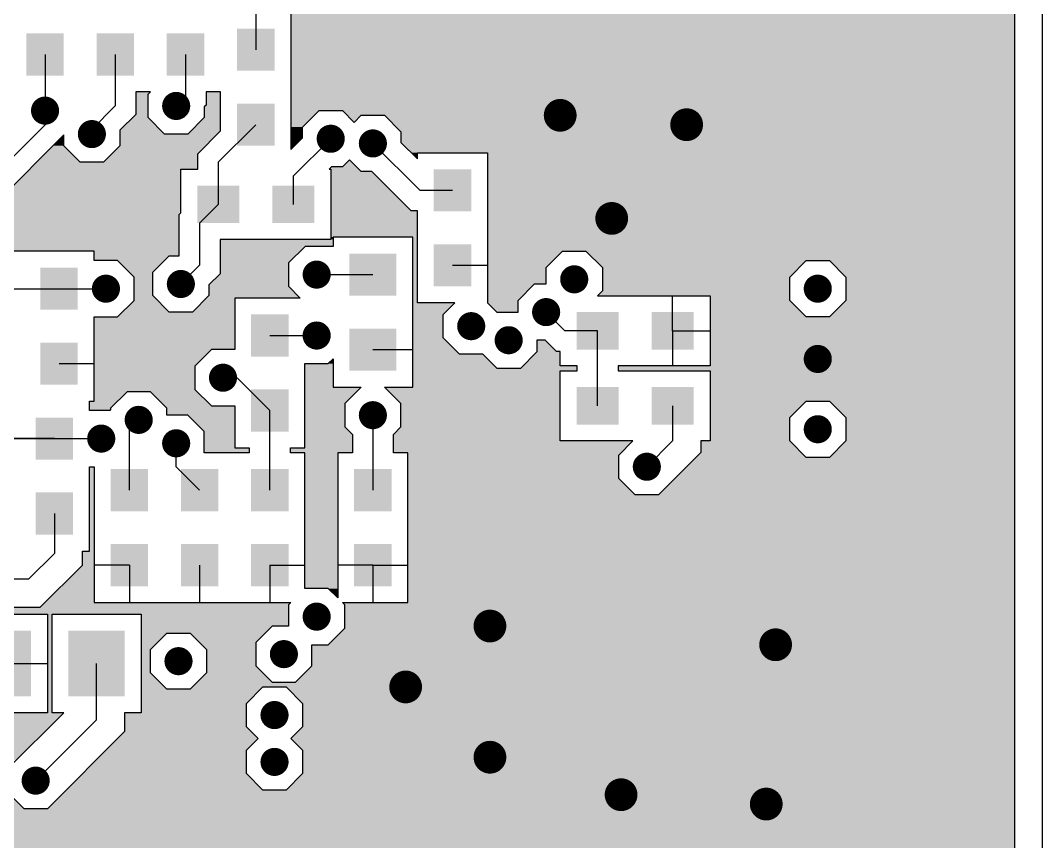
# Model space of a CAD drawing. Extents: x 295 to 953, y 10 to 290.
# Drawn here: x 768.83 to 812.48, y 116 to 151.05 of the extents above; entities that cross this region are included whole.
import ezdxf

# ---------------------------------------------------------------- set-up
doc = ezdxf.new("R2010")
doc.units = 0
doc.header["$LTSCALE"] = 5
doc.header["$MEASUREMENT"] = 0
doc.layers.get('0').update_dxf_attribs({"linetype": 'CONTINUOUS', "lineweight": 25})
doc.layers.add('19_SOLD_GBR', color=10, linetype='CONTINUOUS')

msp = doc.modelspace()

# ---------------------------------------------------------------- linework, layer by layer
for points, const_width in [([(775.778, 147.4, -1), (775.178, 147.4, -1)], 0.6), ([(770.178, 147.2, -1), (769.578, 147.2, -1)], 0.6), ([(792.228, 147, -1), (791.528, 147, -1)], 0.7), ([(797.628, 146.6, -1), (796.928, 146.6, -1)], 0.7), ([(772.178, 146.2, -1), (771.578, 146.2, -1)], 0.6), ([(782.378, 146, -1), (781.778, 146, -1)], 0.6), ([(784.178, 145.8, -1), (783.578, 145.8, -1)], 0.6), ([(794.428, 142.6, -1), (793.728, 142.6, -1)], 0.7), ([(781.778, 140.2, -1), (781.178, 140.2, -1)], 0.6), ([(792.778, 140, -1), (792.178, 140, -1)], 0.6), ([(772.778, 139.6, -1), (772.178, 139.6, -1)], 0.6), ([(775.978, 139.8, -1), (775.378, 139.8, -1)], 0.6), ([(803.178, 139.6, -1), (802.578, 139.6, -1)], 0.6), ([(791.578, 138.6, -1), (790.978, 138.6, -1)], 0.6), ([(788.378, 138, -1), (787.778, 138, -1)], 0.6), ([(781.778, 137.6, -1), (781.178, 137.6, -1)], 0.6), ([(789.978, 137.4, -1), (789.378, 137.4, -1)], 0.6), ([(803.178, 136.6, -1), (802.578, 136.6, -1)], 0.6), ([(777.778, 135.8, -1), (777.178, 135.8, -1)], 0.6), ([(774.178, 134, -1), (773.578, 134, -1)], 0.6), ([(784.178, 134.2, -1), (783.578, 134.2, -1)], 0.6), ([(803.178, 133.6, -1), (802.578, 133.6, -1)], 0.6), ([(772.578, 133.2, -1), (771.978, 133.2, -1)], 0.6), ([(775.778, 133, -1), (775.178, 133, -1)], 0.6), ([(795.878, 132, -1), (795.278, 132, -1)], 0.6), ([(781.778, 125.6, -1), (781.178, 125.6, -1)], 0.6), ([(789.228, 125.2, -1), (788.528, 125.2, -1)], 0.7), ([(801.428, 124.4, -1), (800.728, 124.4, -1)], 0.7), ([(780.378, 124, -1), (779.778, 124, -1)], 0.6), ([(775.878, 123.7, -1), (775.278, 123.7, -1)], 0.6), ([(785.628, 122.6, -1), (784.928, 122.6, -1)], 0.7), ([(779.978, 121.4, -1), (779.378, 121.4, -1)], 0.6), ([(789.228, 119.6, -1), (788.528, 119.6, -1)], 0.7), ([(779.978, 119.4, -1), (779.378, 119.4, -1)], 0.6), ([(769.778, 118.6, -1), (769.178, 118.6, -1)], 0.6), ([(794.828, 118, -1), (794.128, 118, -1)], 0.7), ([(801.028, 117.6, -1), (800.328, 117.6, -1)], 0.7)]:
    msp.add_lwpolyline(points, format="xyb", close=True, dxfattribs=dict(const_width=const_width))
for points in [[(778.078, 150.7), (778.078, 148.9), (779.678, 150.7), (779.678, 148.9)], [(769.078, 150.5), (769.078, 148.7), (770.678, 150.5), (770.678, 148.7)], [(772.078, 150.5), (772.078, 148.7), (773.678, 150.5), (773.678, 148.7)], [(775.078, 150.5), (775.078, 148.7), (776.678, 150.5), (776.678, 148.7)], [(778.078, 147.5), (778.078, 145.7), (779.678, 147.5), (779.678, 145.7)], [(786.478, 144.7), (786.478, 142.9), (788.078, 144.7), (788.078, 142.9)], [(776.378, 144), (776.378, 142.4), (778.178, 144), (778.178, 142.4)], [(779.578, 144), (779.578, 142.4), (781.378, 144), (781.378, 142.4)], [(786.478, 141.5), (786.478, 139.7), (788.078, 141.5), (788.078, 139.7)], [(782.878, 141.1), (782.878, 139.3), (784.878, 141.1), (784.878, 139.3)], [(769.678, 140.5), (769.678, 138.7), (771.278, 140.5), (771.278, 138.7)], [(778.678, 138.5), (778.678, 136.7), (780.278, 138.5), (780.278, 136.7)], [(792.578, 138.6), (792.578, 137), (794.378, 138.6), (794.378, 137)], [(795.778, 138.6), (795.778, 137), (797.578, 138.6), (797.578, 137)], [(782.878, 137.9), (782.878, 136.1), (784.878, 137.9), (784.878, 136.1)], [(769.678, 137.3), (769.678, 135.5), (771.278, 137.3), (771.278, 135.5)], [(792.578, 135.4), (792.578, 133.8), (794.378, 135.4), (794.378, 133.8)], [(795.778, 135.4), (795.778, 133.8), (797.578, 135.4), (797.578, 133.8)], [(778.678, 135.3), (778.678, 133.5), (780.278, 135.3), (780.278, 133.5)], [(769.478, 134.1), (769.478, 132.3), (771.078, 134.1), (771.078, 132.3)], [(772.678, 131.9), (772.678, 130.1), (774.278, 131.9), (774.278, 130.1)], [(775.678, 131.9), (775.678, 130.1), (777.278, 131.9), (777.278, 130.1)], [(778.678, 131.9), (778.678, 130.1), (780.278, 131.9), (780.278, 130.1)], [(783.078, 131.9), (783.078, 130.1), (784.678, 131.9), (784.678, 130.1)], [(769.478, 130.9), (769.478, 129.1), (771.078, 130.9), (771.078, 129.1)], [(772.678, 128.7), (772.678, 126.9), (774.278, 128.7), (774.278, 126.9)], [(775.678, 128.7), (775.678, 126.9), (777.278, 128.7), (777.278, 126.9)], [(778.678, 128.7), (778.678, 126.9), (780.278, 128.7), (780.278, 126.9)], [(783.078, 128.7), (783.078, 126.9), (784.678, 128.7), (784.678, 126.9)], [(766.878, 125), (766.878, 122.2), (769.278, 125), (769.278, 122.2)], [(770.878, 125), (770.878, 122.2), (773.278, 125), (773.278, 122.2)]]:
    msp.add_solid(points)
at = {"layer": '19_SOLD_GBR', "color": 7}
for p, q in [((812.478, 85), (812.478, 255)), ((811.278, 239.8), (811.278, 100.2)), ((778.878, 151.6), (778.878, 149.8)), ((780.378, 151.4), (780.378, 145.538)), ((769.878, 149.6), (769.878, 147.2)), ((772.878, 149.6), (772.878, 147.4)), ((775.878, 149.6), (775.878, 147.8)), ((773.754, 148), (773.754, 147.038)), ((774.38, 148), (773.754, 148)), ((774.278, 147.898), (774.38, 148)), ((776.754, 148), (776.754, 147.438)), ((777.378, 148), (776.754, 148)), ((777.378, 146.338), (777.378, 148)), ((774.278, 146.902), (774.278, 147.898)), ((775.478, 147.4), (775.878, 147.8)), ((769.878, 147.2), (769.878, 146.6)), ((771.878, 146.4), (772.878, 147.4)), ((776.754, 147.438), (776.678, 147.362)), ((776.678, 147.362), (776.678, 146.902)), ((780.878, 146.498), (781.58, 147.2)), ((781.58, 147.2), (782.576, 147.2)), ((782.576, 147.2), (783.078, 146.698)), ((773.754, 147.038), (773.078, 146.362)), ((774.98, 146.2), (774.278, 146.902)), ((776.678, 146.902), (775.976, 146.2)), ((783.078, 146.698), (783.38, 147)), ((783.38, 147), (784.376, 147)), ((784.376, 147), (785.078, 146.298)), ((763.678, 140.4), (769.878, 146.6)), ((771.878, 146.4), (771.878, 146.2)), ((773.078, 146.362), (773.078, 145.702)), ((776.402, 145.362), (777.378, 146.338)), ((778.878, 146.6), (777.278, 145)), ((780.878, 146.038), (780.878, 146.498)), ((785.078, 146.298), (785.078, 145.838)), ((770.678, 146.162), (764.04, 139.524)), ((770.678, 145.702), (770.678, 146.162)), ((775.976, 146.2), (774.98, 146.2)), ((780.378, 145.538), (780.878, 146.038)), ((782.078, 146), (780.478, 144.4)), ((783.878, 145.8), (785.878, 143.8)), ((785.078, 145.838), (785.778, 145.138)), ((771.38, 145), (770.678, 145.702)), ((773.078, 145.702), (772.376, 145)), ((776.402, 144.7), (776.402, 145.362)), ((785.778, 145.4), (788.778, 145.4)), ((785.778, 145.138), (785.778, 145.4)), ((788.778, 145.4), (788.778, 139)), ((772.376, 145), (771.38, 145)), ((777.278, 145), (777.278, 143.2)), ((782.878, 145.102), (782.576, 144.8)), ((783.38, 144.6), (782.878, 145.102)), ((775.678, 144.7), (776.402, 144.7)), ((775.678, 142.838), (775.678, 144.7)), ((782.116, 144.8), (782.016, 144.7)), ((782.016, 144.7), (782.078, 144.7)), ((782.078, 144.7), (782.078, 141.7)), ((782.576, 144.8), (782.116, 144.8)), ((783.84, 144.6), (783.38, 144.6)), ((785.516, 142.924), (783.84, 144.6)), ((780.478, 144.4), (780.478, 143.2)), ((785.878, 143.8), (787.278, 143.8)), ((777.278, 143.2), (776.478, 142.4)), ((775.602, 142.762), (775.678, 142.838)), ((775.602, 141), (775.602, 142.762)), ((785.778, 142.924), (785.516, 142.924)), ((785.778, 139), (785.778, 142.924)), ((776.478, 142.4), (776.478, 140.6)), ((777.354, 141.7), (777.354, 140.238)), ((782.078, 141.7), (777.354, 141.7)), ((782.178, 141.8), (782.178, 141.4)), ((785.578, 141.8), (782.178, 141.8)), ((785.578, 135.4), (785.578, 141.8)), ((771.978, 141.2), (765.978, 141.2)), ((771.978, 140.798), (771.978, 141.2)), ((774.478, 140.298), (775.18, 141)), ((775.18, 141), (775.602, 141)), ((780.98, 141.4), (780.278, 140.698)), ((782.178, 141.4), (780.98, 141.4)), ((791.278, 140.498), (791.98, 141.2)), ((791.98, 141.2), (792.976, 141.2)), ((792.976, 141.2), (793.678, 140.498)), ((771.98, 140.8), (771.978, 140.798)), ((772.976, 140.8), (771.98, 140.8)), ((773.678, 140.098), (772.976, 140.8)), ((775.678, 139.8), (776.478, 140.6)), ((780.278, 140.698), (780.278, 139.702)), ((787.278, 140.6), (788.778, 140.6)), ((801.678, 140.098), (802.38, 140.8)), ((802.38, 140.8), (803.376, 140.8)), ((803.376, 140.8), (804.078, 140.098)), ((774.478, 139.302), (774.478, 140.298)), ((777.354, 140.238), (776.878, 139.762)), ((781.478, 140.2), (783.878, 140.2)), ((791.278, 139.8), (791.278, 140.498)), ((793.678, 140.498), (793.678, 139.502)), ((773.678, 139.102), (773.678, 140.098)), ((776.878, 139.762), (776.878, 139.302)), ((780.278, 139.702), (780.78, 139.2)), ((790.078, 139.098), (790.78, 139.8)), ((790.78, 139.8), (791.278, 139.8)), ((801.678, 139.102), (801.678, 140.098)), ((804.078, 140.098), (804.078, 139.102)), ((767.478, 139.6), (770.478, 139.6)), ((770.478, 139.6), (772.478, 139.6)), ((775.18, 138.6), (774.478, 139.302)), ((776.878, 139.302), (776.176, 138.6)), ((793.678, 139.502), (793.476, 139.3)), ((793.476, 139.3), (798.278, 139.3)), ((796.678, 137.8), (796.678, 139.3)), ((798.278, 139.3), (798.278, 136.3)), ((772.976, 138.4), (773.678, 139.102)), ((777.978, 139.2), (777.978, 136.998)), ((780.78, 139.2), (777.978, 139.2)), ((787.38, 139), (785.778, 139)), ((786.878, 138.498), (787.38, 139)), ((788.776, 139), (789.178, 138.598)), ((788.778, 139), (788.776, 139)), ((790.078, 138.6), (790.078, 139.098)), ((802.38, 138.4), (801.678, 139.102)), ((804.078, 139.102), (803.376, 138.4)), ((771.978, 138.402), (771.98, 138.4)), ((771.978, 134.8), (771.978, 138.402)), ((771.98, 138.4), (772.976, 138.4)), ((776.176, 138.6), (775.18, 138.6)), ((786.878, 137.502), (786.878, 138.498)), ((789.178, 138.598), (789.18, 138.6)), ((789.18, 138.6), (790.078, 138.6)), ((791.278, 138.6), (792.078, 137.8)), ((803.376, 138.4), (802.38, 138.4)), ((779.478, 137.6), (781.478, 137.6)), ((787.58, 136.8), (786.878, 137.502)), ((793.478, 137.8), (792.078, 137.8)), ((793.478, 134.6), (793.478, 137.8)), ((796.678, 137.8), (796.678, 136.3)), ((796.678, 137.8), (798.278, 137.8)), ((790.878, 137.4), (790.878, 136.902)), ((791.24, 137.4), (790.878, 137.4)), ((791.716, 136.924), (791.24, 137.4)), ((776.98, 137), (776.278, 136.298)), ((777.976, 137), (776.98, 137)), ((777.978, 136.998), (777.976, 137)), ((783.878, 137), (785.578, 137)), ((788.576, 136.8), (787.58, 136.8)), ((788.578, 136.802), (788.576, 136.8)), ((789.18, 136.2), (788.578, 136.802)), ((790.878, 136.902), (790.176, 136.2)), ((791.878, 136.924), (791.716, 136.924)), ((791.878, 136.3), (791.878, 136.924)), ((770.478, 136.4), (771.978, 136.4)), ((776.278, 136.298), (776.278, 135.302)), ((780.978, 136.402), (780.98, 136.4)), ((780.978, 132.8), (780.978, 136.402)), ((780.98, 136.4), (781.976, 136.4)), ((781.976, 136.4), (782.178, 136.602)), ((782.178, 136.602), (782.178, 135.4)), ((790.176, 136.2), (789.18, 136.2)), ((792.602, 136.3), (791.878, 136.3)), ((792.602, 136.1), (792.602, 136.3)), ((794.354, 136.3), (794.354, 136.1)), ((798.278, 136.3), (794.354, 136.3)), ((777.478, 135.8), (778.078, 135.8)), ((779.478, 134.4), (778.078, 135.8)), ((791.878, 136.1), (792.602, 136.1)), ((791.878, 133.1), (791.878, 136.1)), ((794.354, 136.1), (798.278, 136.1)), ((798.278, 136.1), (798.278, 133.1)), ((782.178, 135.4), (783.38, 135.4)), ((783.38, 135.4), (782.678, 134.698)), ((784.376, 135.4), (785.578, 135.4)), ((785.078, 134.698), (784.376, 135.4)), ((773.38, 135.2), (772.678, 134.498)), ((774.376, 135.2), (773.38, 135.2)), ((775.078, 134.498), (774.376, 135.2)), ((776.278, 135.302), (776.98, 134.6)), ((771.778, 134.8), (771.978, 134.8)), ((771.778, 134.398), (771.778, 134.8)), ((772.678, 134.498), (772.678, 134.438)), ((775.078, 134.2), (775.078, 134.498)), ((776.98, 134.6), (777.976, 134.6)), ((777.976, 134.6), (777.978, 134.602)), ((777.978, 134.602), (777.978, 132.8)), ((782.678, 134.698), (782.678, 133.702)), ((785.078, 133.702), (785.078, 134.698)), ((796.678, 134.6), (796.678, 133.1)), ((801.678, 134.098), (802.38, 134.8)), ((802.38, 134.8), (803.376, 134.8)), ((803.376, 134.8), (804.078, 134.098)), ((771.78, 134.4), (771.778, 134.398)), ((772.64, 134.4), (771.78, 134.4)), ((772.678, 134.438), (772.64, 134.4)), ((775.976, 134.2), (775.078, 134.2)), ((776.678, 133.498), (775.976, 134.2)), ((779.478, 131), (779.478, 134.4)), ((783.878, 134.2), (783.878, 131)), ((801.678, 133.102), (801.678, 134.098)), ((804.078, 134.098), (804.078, 133.102)), ((773.478, 134), (773.878, 134)), ((773.478, 131), (773.478, 134)), ((782.678, 133.702), (783.002, 133.378)), ((784.754, 133.378), (785.078, 133.702)), ((770.278, 133.2), (767.078, 133.2)), ((767.078, 133.2), (772.278, 133.2)), ((776.678, 132.6), (776.678, 133.498)), ((783.002, 133.378), (783.002, 132.6)), ((784.754, 132.6), (784.754, 133.378)), ((775.478, 132), (775.478, 133)), ((777.978, 132.8), (778.602, 132.8)), ((778.602, 132.8), (778.602, 132.6)), ((780.354, 132.8), (780.978, 132.8)), ((780.354, 132.6), (780.354, 132.8)), ((794.98, 133.1), (791.878, 133.1)), ((794.378, 132.498), (794.98, 133.1)), ((795.578, 132), (796.678, 133.1)), ((798.278, 133.1), (797.878, 133.1)), ((797.878, 133.1), (797.878, 132.602)), ((802.38, 132.4), (801.678, 133.102)), ((804.078, 133.102), (803.376, 132.4)), ((778.602, 132.6), (776.678, 132.6)), ((780.978, 132.6), (780.354, 132.6)), ((780.978, 126.798), (780.978, 132.6)), ((782.378, 132.6), (782.378, 126.398)), ((783.002, 132.6), (782.378, 132.6)), ((785.378, 132.6), (784.754, 132.6)), ((785.378, 126.2), (785.378, 132.6)), ((794.378, 131.502), (794.378, 132.498)), ((797.878, 132.602), (796.076, 130.8)), ((803.376, 132.4), (802.38, 132.4)), ((771.778, 132.002), (771.78, 132)), ((771.778, 128.4), (771.778, 132.002)), ((771.78, 132), (771.978, 132)), ((771.978, 132), (771.978, 126.2)), ((776.478, 131), (775.478, 132)), ((795.08, 130.8), (794.378, 131.502)), ((796.076, 130.8), (795.08, 130.8)), ((770.278, 130), (770.278, 128.3)), ((771.478, 128.4), (771.778, 128.4)), ((771.478, 127.802), (771.478, 128.4)), ((769.178, 127.2), (770.278, 128.3)), ((769.676, 126), (771.478, 127.802)), ((773.478, 127.8), (771.978, 127.8)), ((773.478, 127.8), (773.478, 126.2)), ((776.478, 127.8), (776.478, 126.2)), ((779.478, 127.8), (779.478, 126.2)), ((779.478, 127.8), (780.978, 127.8)), ((779.478, 127.8), (779.478, 126.2)), ((779.478, 127.8), (780.978, 127.8)), ((783.878, 127.8), (782.378, 127.8)), ((783.878, 127.8), (782.378, 127.8)), ((783.878, 127.8), (783.878, 126.2)), ((783.878, 127.8), (785.378, 127.8)), ((783.878, 127.8), (783.878, 126.2)), ((783.878, 127.8), (785.378, 127.8)), ((769.178, 127.2), (764.378, 127.2)), ((780.98, 126.8), (780.978, 126.798)), ((781.976, 126.8), (780.98, 126.8)), ((782.378, 126.398), (781.976, 126.8)), ((771.978, 126.2), (780.38, 126.2)), ((780.38, 126.2), (780.278, 126.098)), ((782.576, 126.2), (785.378, 126.2)), ((782.678, 126.098), (782.576, 126.2)), ((764.876, 126), (769.676, 126)), ((780.278, 126.098), (780.278, 125.2)), ((782.678, 125.102), (782.678, 126.098)), ((766.178, 125.7), (769.978, 125.7)), ((769.978, 125.7), (769.978, 121.5)), ((770.178, 125.7), (773.978, 125.7)), ((770.178, 121.5), (770.178, 125.7)), ((773.978, 125.7), (773.978, 121.5)), ((774.378, 124.198), (775.08, 124.9)), ((775.08, 124.9), (776.076, 124.9)), ((776.076, 124.9), (776.778, 124.198)), ((779.58, 125.2), (778.878, 124.498)), ((780.278, 125.2), (779.58, 125.2)), ((781.976, 124.4), (782.678, 125.102)), ((778.878, 124.498), (778.878, 123.502)), ((774.378, 123.202), (774.378, 124.198)), ((776.778, 124.198), (776.778, 123.202)), ((781.278, 124.4), (781.976, 124.4)), ((781.278, 123.502), (781.278, 124.4)), ((768.078, 123.6), (769.978, 123.6)), ((772.078, 121.2), (772.078, 123.6)), ((775.08, 122.5), (774.378, 123.202)), ((776.778, 123.202), (776.076, 122.5)), ((778.878, 123.502), (779.58, 122.8)), ((780.576, 122.8), (781.278, 123.502)), ((779.58, 122.8), (780.576, 122.8)), ((776.076, 122.5), (775.08, 122.5)), ((778.478, 121.898), (779.18, 122.6)), ((779.18, 122.6), (780.176, 122.6)), ((780.176, 122.6), (780.878, 121.898)), ((778.478, 120.902), (778.478, 121.898)), ((780.878, 121.898), (780.878, 120.902)), ((769.978, 121.5), (766.178, 121.5)), ((768.278, 119.098), (770.68, 121.5)), ((770.68, 121.5), (770.178, 121.5)), ((773.978, 121.5), (773.278, 121.5)), ((773.278, 121.5), (773.278, 120.702)), ((769.478, 118.6), (772.078, 121.2)), ((773.278, 120.702), (769.976, 117.4)), ((778.98, 120.4), (778.478, 120.902)), ((780.878, 120.902), (780.376, 120.4)), ((778.478, 119.898), (778.98, 120.4)), ((780.376, 120.4), (780.878, 119.898)), ((778.478, 118.902), (778.478, 119.898)), ((780.878, 119.898), (780.878, 118.902)), ((779.18, 118.2), (778.478, 118.902)), ((780.878, 118.902), (780.176, 118.2)), ((768.98, 117.4), (768.278, 118.102)), ((780.176, 118.2), (779.18, 118.2)), ((769.976, 117.4), (768.98, 117.4))]:
    msp.add_line(p, q, dxfattribs=at)
for points in [[(811.278, 147.2), (811.278, 151.4), (780.378, 147.2), (780.378, 151.4)], [(774.278, 147.898), (774.379, 148), (773.754, 147.898), (773.754, 148)], [(774.379, 148), (774.379, 148), (773.754, 148), (774.379, 148)], [(777.378, 147.438), (777.378, 148), (776.754, 147.438), (776.754, 148)], [(777.378, 148), (777.378, 148), (776.754, 148), (777.378, 148)], [(774.278, 147.038), (774.278, 147.898), (773.754, 147.038), (773.754, 147.898)], [(777.378, 147.362), (777.378, 147.438), (776.678, 147.362), (776.754, 147.438)], [(777.378, 146.902), (777.378, 147.362), (776.678, 146.902), (776.678, 147.362)], [(780.878, 146.498), (781.58, 147.2), (780.378, 146.498), (780.378, 147.2)], [(811.278, 147.2), (811.278, 147.2), (782.576, 147.2), (781.58, 147.2)], [(811.278, 147), (811.278, 147.2), (782.776, 147), (782.576, 147.2)], [(774.818, 146.362), (774.278, 146.902), (773.078, 146.362), (773.618, 146.902)], [(774.278, 146.902), (774.278, 147.038), (773.618, 146.902), (773.754, 147.038)], [(777.378, 146.338), (777.378, 146.902), (776.114, 146.338), (776.678, 146.902)], [(783.078, 146.698), (783.38, 147), (783.078, 146.698), (782.776, 147)], [(811.278, 147), (811.278, 147), (784.376, 147), (783.38, 147)], [(811.278, 146.298), (811.278, 147), (785.078, 146.298), (784.376, 147)], [(774.98, 146.2), (774.818, 146.362), (773.078, 146.2), (773.078, 146.362)], [(777.24, 146.2), (777.378, 146.338), (775.976, 146.2), (776.114, 146.338)], [(780.878, 146.038), (780.878, 146.498), (780.378, 146.038), (780.378, 146.498)], [(811.278, 145.838), (811.278, 146.298), (785.078, 145.838), (785.078, 146.298)], [(770.678, 145.702), (770.677, 146.162), (770.218, 145.702), (770.677, 146.162)], [(776.742, 145.702), (777.24, 146.2), (773.078, 145.702), (773.078, 146.2)], [(780.378, 145.538), (780.878, 146.038), (780.378, 145.538), (780.378, 146.038)], [(811.278, 145.4), (811.278, 145.838), (785.516, 145.4), (785.078, 145.838)], [(771.38, 145), (770.678, 145.702), (769.516, 145), (770.218, 145.702)], [(776.402, 145), (776.402, 145.362), (772.376, 145), (772.738, 145.362)], [(776.402, 145.362), (776.742, 145.702), (772.738, 145.362), (773.078, 145.702)], [(785.778, 145.138), (785.778, 145.4), (785.778, 145.138), (785.516, 145.4)], [(811.278, 145.4), (811.278, 145.4), (788.778, 145.4), (785.778, 145.4)], [(811.278, 141.2), (811.278, 145.4), (788.778, 141.2), (788.778, 145.4)], [(776.402, 144.7), (776.402, 145), (769.216, 144.7), (769.516, 145)], [(783.18, 144.8), (782.878, 145.102), (782.576, 144.8), (782.878, 145.102)], [(775.678, 142.838), (775.678, 144.7), (767.354, 142.838), (769.216, 144.7)], [(783.28, 144.7), (783.18, 144.8), (782.016, 144.7), (782.116, 144.8)], [(783.28, 144.7), (783.28, 144.7), (782.078, 144.7), (782.016, 144.7)], [(783.38, 144.6), (783.28, 144.7), (782.078, 144.6), (782.078, 144.7)], [(785.516, 142.924), (783.84, 144.6), (782.078, 142.924), (782.078, 144.6)], [(783.18, 144.8), (783.18, 144.8), (782.116, 144.8), (782.576, 144.8)], [(775.602, 141.2), (775.602, 142.762), (765.716, 141.2), (767.278, 142.762)], [(775.602, 142.762), (775.678, 142.838), (767.278, 142.762), (767.354, 142.838)], [(785.778, 141.8), (785.778, 142.924), (782.078, 141.8), (782.078, 142.924)], [(782.178, 141.4), (782.178, 141.7), (777.354, 141.4), (777.354, 141.7)], [(782.178, 141.7), (782.178, 141.7), (777.354, 141.7), (782.078, 141.7)], [(782.178, 141.7), (782.178, 141.8), (782.078, 141.7), (782.078, 141.8)], [(785.778, 141.8), (785.778, 141.8), (785.578, 141.8), (782.178, 141.8)], [(785.778, 139), (785.778, 141.8), (785.578, 139), (785.578, 141.8)], [(775.602, 141.2), (775.602, 141.2), (771.978, 141.2), (765.978, 141.2)], [(775.602, 141), (775.602, 141.2), (771.978, 141), (771.978, 141.2)], [(774.98, 140.8), (775.18, 141), (771.978, 140.8), (771.978, 141)], [(780.278, 140.698), (780.98, 141.4), (777.354, 140.698), (777.354, 141.4)], [(791.278, 140.498), (791.98, 141.2), (788.778, 140.498), (788.778, 141.2)], [(811.278, 141.2), (811.278, 141.2), (792.976, 141.2), (791.98, 141.2)], [(811.278, 140.8), (811.278, 141.2), (793.376, 140.8), (792.976, 141.2)], [(771.978, 140.798), (771.98, 140.8), (771.978, 140.798), (771.978, 140.8)], [(774.98, 140.8), (774.98, 140.8), (772.976, 140.8), (771.98, 140.8)], [(774.478, 140.298), (774.98, 140.8), (773.478, 140.298), (772.976, 140.8)], [(780.278, 140.238), (780.278, 140.698), (777.354, 140.238), (777.354, 140.698)], [(802.078, 140.498), (802.38, 140.8), (793.678, 140.498), (793.376, 140.8)], [(811.278, 140.8), (811.278, 140.8), (803.376, 140.8), (802.38, 140.8)], [(811.278, 140.098), (811.278, 140.8), (804.078, 140.098), (803.376, 140.8)], [(774.478, 140.098), (774.478, 140.298), (773.678, 140.098), (773.478, 140.298)], [(780.278, 139.762), (780.278, 140.238), (776.878, 139.762), (777.354, 140.238)], [(791.278, 139.8), (791.278, 140.498), (788.778, 139.8), (788.778, 140.498)], [(801.678, 140.098), (802.078, 140.498), (793.678, 140.098), (793.678, 140.498)], [(774.478, 139.302), (774.478, 140.098), (773.678, 139.302), (773.678, 140.098)], [(780.278, 139.702), (780.278, 139.762), (776.878, 139.702), (776.878, 139.762)], [(780.678, 139.302), (780.278, 139.702), (776.878, 139.302), (776.878, 139.702)], [(790.078, 139.098), (790.78, 139.8), (788.778, 139.098), (788.778, 139.8)], [(801.678, 139.502), (801.678, 140.098), (793.678, 139.502), (793.678, 140.098)], [(811.278, 139.102), (811.278, 140.098), (804.078, 139.102), (804.078, 140.098)], [(774.678, 139.102), (774.478, 139.302), (773.678, 139.102), (773.678, 139.302)], [(780.779, 139.2), (780.678, 139.302), (776.776, 139.2), (776.878, 139.302)], [(801.678, 139.3), (801.678, 139.502), (793.476, 139.3), (793.678, 139.502)], [(801.678, 139.3), (801.678, 139.3), (798.278, 139.3), (793.476, 139.3)], [(801.678, 139.102), (801.678, 139.3), (798.278, 139.102), (798.278, 139.3)], [(775.18, 138.6), (774.678, 139.102), (773.176, 138.6), (773.678, 139.102)], [(777.978, 138.6), (777.978, 139.2), (776.176, 138.6), (776.776, 139.2)], [(786.878, 138.498), (787.379, 139), (785.578, 138.498), (785.578, 139)], [(790.078, 138.6), (790.078, 139), (789.176, 138.6), (788.776, 139)], [(790.078, 139), (790.078, 139), (788.776, 139), (788.778, 139)], [(790.078, 139), (790.078, 139.098), (788.778, 139), (788.778, 139.098)], [(802.379, 138.4), (801.678, 139.102), (798.278, 138.4), (798.278, 139.102)], [(811.278, 138.4), (811.278, 139.102), (803.376, 138.4), (804.078, 139.102)], [(771.98, 138.4), (771.978, 138.402), (771.978, 138.4), (771.978, 138.402)], [(777.978, 137), (777.978, 138.4), (771.978, 137), (771.978, 138.4)], [(777.978, 138.4), (777.978, 138.6), (772.976, 138.4), (773.176, 138.6)], [(786.878, 137.502), (786.878, 138.498), (785.578, 137.502), (785.578, 138.498)], [(789.178, 138.598), (789.18, 138.6), (789.178, 138.598), (789.176, 138.6)], [(811.278, 136.3), (811.278, 138.4), (798.278, 136.3), (798.278, 138.4)], [(811.278, 138.4), (811.278, 138.4), (802.379, 138.4), (803.376, 138.4)], [(787.58, 136.8), (786.878, 137.502), (785.578, 136.8), (785.578, 137.502)], [(791.716, 136.924), (791.24, 137.4), (790.878, 136.924), (790.878, 137.4)], [(791.24, 137.4), (791.24, 137.4), (790.878, 137.4), (791.24, 137.4)], [(776.278, 136.298), (776.98, 137), (771.978, 136.298), (771.978, 137)], [(777.978, 137), (777.978, 137), (777.976, 137), (776.98, 137)], [(777.978, 136.998), (777.978, 137), (777.978, 136.998), (777.976, 137)], [(789.18, 136.2), (788.579, 136.8), (785.578, 136.2), (785.578, 136.8)], [(788.579, 136.8), (788.578, 136.802), (788.576, 136.8), (788.578, 136.802)], [(791.878, 136.3), (791.878, 136.902), (790.276, 136.3), (790.878, 136.902)], [(791.878, 136.902), (791.878, 136.924), (790.878, 136.902), (790.878, 136.924)], [(776.278, 135.302), (776.278, 136.298), (771.978, 135.302), (771.978, 136.298)], [(780.98, 136.4), (780.978, 136.402), (780.978, 136.4), (780.978, 136.402)], [(782.178, 135.4), (782.177, 136.4), (780.978, 135.4), (780.978, 136.4)], [(782.177, 136.4), (782.177, 136.602), (781.976, 136.4), (782.177, 136.602)], [(792.602, 136.1), (792.602, 136.2), (785.578, 136.1), (785.578, 136.2)], [(792.602, 136.2), (792.602, 136.3), (790.176, 136.2), (790.276, 136.3)], [(811.278, 136.1), (811.278, 136.3), (794.354, 136.1), (794.354, 136.3)], [(811.278, 136.3), (811.278, 136.3), (794.354, 136.3), (798.278, 136.3)], [(791.878, 135.4), (791.878, 136.1), (785.578, 135.4), (785.578, 136.1)], [(811.278, 136.1), (811.278, 136.1), (798.278, 136.1), (794.354, 136.1)], [(811.278, 134.8), (811.278, 136.1), (798.278, 134.8), (798.278, 136.1)], [(782.678, 134.698), (783.379, 135.4), (780.978, 134.698), (780.978, 135.4)], [(791.878, 134.698), (791.878, 135.4), (785.078, 134.698), (784.376, 135.4)], [(791.878, 135.4), (791.878, 135.4), (784.376, 135.4), (785.578, 135.4)], [(776.38, 135.2), (776.278, 135.302), (771.978, 135.2), (771.978, 135.302)], [(772.98, 134.8), (773.38, 135.2), (771.978, 134.8), (771.978, 135.2)], [(776.38, 135.2), (776.38, 135.2), (774.376, 135.2), (773.38, 135.2)], [(776.98, 134.6), (776.38, 135.2), (774.976, 134.6), (774.376, 135.2)], [(772.678, 134.498), (772.98, 134.8), (771.778, 134.498), (771.778, 134.8)], [(772.98, 134.8), (772.98, 134.8), (771.778, 134.8), (771.978, 134.8)], [(772.678, 134.438), (772.678, 134.498), (771.778, 134.438), (771.778, 134.498)], [(777.977, 134.498), (777.977, 134.6), (775.078, 134.498), (774.976, 134.6)], [(777.977, 134.2), (777.977, 134.498), (775.078, 134.2), (775.078, 134.498)], [(777.977, 134.6), (777.977, 134.602), (777.976, 134.6), (777.977, 134.602)], [(782.678, 133.702), (782.678, 134.698), (780.978, 133.702), (780.978, 134.698)], [(791.878, 133.702), (791.878, 134.698), (785.078, 133.702), (785.078, 134.698)], [(801.678, 134.098), (802.38, 134.8), (798.278, 134.098), (798.278, 134.8)], [(811.278, 134.8), (811.278, 134.8), (803.376, 134.8), (802.38, 134.8)], [(811.278, 134.098), (811.278, 134.8), (804.078, 134.098), (803.376, 134.8)], [(772.64, 134.4), (772.678, 134.438), (771.778, 134.4), (771.778, 134.438)], [(771.778, 134.398), (771.78, 134.4), (771.778, 134.398), (771.778, 134.4)], [(777.977, 134.2), (777.977, 134.2), (775.976, 134.2), (775.078, 134.2)], [(777.978, 133.498), (777.977, 134.2), (776.678, 133.498), (775.976, 134.2)], [(801.678, 133.102), (801.678, 134.098), (798.278, 133.102), (798.278, 134.098)], [(811.278, 133.102), (811.278, 134.098), (804.078, 133.102), (804.078, 134.098)], [(783.002, 133.378), (782.678, 133.702), (780.978, 133.378), (780.978, 133.702)], [(791.878, 133.378), (791.878, 133.702), (784.754, 133.378), (785.078, 133.702)], [(777.978, 132.8), (777.978, 133.498), (776.678, 132.8), (776.678, 133.498)], [(783.002, 132.8), (783.002, 133.378), (780.978, 132.8), (780.978, 133.378)], [(791.878, 133.1), (791.878, 133.378), (784.754, 133.1), (784.754, 133.378)], [(778.602, 132.6), (778.602, 132.8), (776.678, 132.6), (776.678, 132.8)], [(783.002, 132.6), (783.002, 132.8), (780.354, 132.6), (780.354, 132.8)], [(783.002, 132.8), (783.002, 132.8), (780.354, 132.8), (780.978, 132.8)], [(794.48, 132.6), (794.979, 133.1), (784.754, 132.6), (784.754, 133.1)], [(802.178, 132.602), (801.68, 133.1), (797.878, 132.602), (797.878, 133.1)], [(801.68, 133.1), (801.68, 133.1), (797.878, 133.1), (798.278, 133.1)], [(801.68, 133.1), (801.678, 133.102), (798.278, 133.1), (798.278, 133.102)], [(811.278, 132.4), (811.278, 133.102), (803.376, 132.4), (804.078, 133.102)], [(782.378, 132.6), (782.378, 132.6), (780.978, 132.6), (780.354, 132.6)], [(782.378, 126.8), (782.378, 132.6), (780.978, 126.8), (780.978, 132.6)], [(794.479, 132.6), (794.48, 132.6), (785.378, 132.6), (784.754, 132.6)], [(794.378, 132.498), (794.479, 132.6), (785.378, 132.498), (785.378, 132.6)], [(794.378, 131.502), (794.378, 132.498), (785.378, 131.502), (785.378, 132.498)], [(811.278, 130.8), (811.278, 132.4), (796.076, 130.8), (797.676, 132.4)], [(802.38, 132.4), (802.178, 132.602), (797.676, 132.4), (797.878, 132.602)], [(771.78, 132), (771.778, 132.002), (771.778, 132), (771.778, 132.002)], [(771.978, 128.4), (771.978, 132), (771.778, 128.4), (771.778, 132)], [(795.08, 130.8), (794.378, 131.502), (785.378, 130.8), (785.378, 131.502)], [(811.278, 126.2), (811.278, 130.8), (785.378, 126.2), (785.378, 130.8)], [(771.978, 127.802), (771.978, 128.4), (771.478, 127.802), (771.478, 128.4)], [(771.978, 128.4), (771.978, 128.4), (771.478, 128.4), (771.778, 128.4)], [(771.978, 126.502), (771.978, 127.802), (770.178, 126.502), (771.478, 127.802)], [(780.978, 126.798), (780.98, 126.8), (780.978, 126.798), (780.978, 126.8)], [(782.378, 126.8), (782.378, 126.8), (781.976, 126.8), (780.98, 126.8)], [(782.378, 126.398), (782.378, 126.8), (782.378, 126.398), (781.976, 126.8)], [(780.278, 126.098), (780.379, 126.2), (769.774, 126.098), (769.876, 126.2)], [(771.978, 126.2), (771.978, 126.502), (769.876, 126.2), (770.178, 126.502)], [(780.379, 126.2), (780.379, 126.2), (777.778, 126.2), (780.379, 126.2)], [(811.278, 126.098), (811.278, 126.2), (782.678, 126.098), (782.576, 126.2)], [(811.278, 126.2), (811.278, 126.2), (782.576, 126.2), (785.378, 126.2)], [(780.278, 125.7), (780.278, 126), (764.576, 125.7), (764.876, 126)], [(780.278, 126), (780.278, 126), (766.178, 126), (769.676, 126)], [(780.278, 126), (780.278, 126.098), (769.676, 126), (769.774, 126.098)], [(811.278, 125.102), (811.278, 126.098), (782.678, 125.102), (782.678, 126.098)], [(770.178, 125.7), (770.178, 125.7), (769.978, 125.7), (766.178, 125.7)], [(770.178, 121.5), (770.178, 125.7), (769.978, 121.5), (769.978, 125.7)], [(780.278, 125.7), (780.278, 125.7), (773.978, 125.7), (770.178, 125.7)], [(780.278, 125.2), (780.278, 125.7), (773.978, 125.2), (773.978, 125.7)], [(779.28, 124.9), (779.58, 125.2), (773.978, 124.9), (773.978, 125.2)], [(774.378, 124.198), (775.08, 124.9), (773.978, 124.198), (773.978, 124.9)], [(779.28, 124.9), (779.28, 124.9), (776.076, 124.9), (775.08, 124.9)], [(778.878, 124.498), (779.28, 124.9), (776.478, 124.498), (776.076, 124.9)], [(811.278, 124.4), (811.278, 125.102), (781.976, 124.4), (782.678, 125.102)], [(778.878, 124.198), (778.878, 124.498), (776.778, 124.198), (776.478, 124.498)], [(774.378, 123.202), (774.378, 124.198), (773.978, 123.202), (773.978, 124.198)], [(778.878, 123.502), (778.878, 124.198), (776.778, 123.502), (776.778, 124.198)], [(811.278, 123.502), (811.278, 124.4), (781.278, 123.502), (781.278, 124.4)], [(811.278, 124.4), (811.278, 124.4), (781.278, 124.4), (781.976, 124.4)], [(775.08, 122.5), (774.378, 123.202), (773.978, 122.5), (773.978, 123.202)], [(779.58, 122.8), (779.179, 123.2), (776.376, 122.8), (776.776, 123.2)], [(779.179, 123.2), (779.177, 123.202), (776.776, 123.2), (776.778, 123.202)], [(779.177, 123.202), (778.878, 123.502), (776.778, 123.202), (776.778, 123.502)], [(811.278, 122.8), (811.278, 123.502), (780.576, 122.8), (781.278, 123.502)], [(811.278, 122.6), (811.278, 122.8), (776.176, 122.6), (776.376, 122.8)], [(778.478, 121.898), (779.08, 122.5), (773.978, 121.898), (773.978, 122.5)], [(779.08, 122.5), (779.18, 122.6), (776.076, 122.5), (776.176, 122.6)], [(811.278, 122.6), (811.278, 122.6), (780.176, 122.6), (779.18, 122.6)], [(811.278, 121.898), (811.278, 122.6), (780.878, 121.898), (780.176, 122.6)], [(778.478, 121.5), (778.478, 121.898), (773.978, 121.5), (773.978, 121.898)], [(811.278, 120.902), (811.278, 121.898), (780.878, 120.902), (780.878, 121.898)], [(769.881, 120.702), (770.679, 121.5), (754.678, 120.702), (754.678, 121.5)], [(770.679, 121.5), (770.679, 121.5), (767.778, 121.5), (769.778, 121.5)], [(770.679, 121.5), (770.634, 121.5), (769.778, 121.5), (769.978, 121.5)], [(778.478, 120.902), (778.478, 121.5), (773.278, 120.902), (773.278, 121.5)], [(778.478, 121.5), (778.478, 121.5), (773.278, 121.5), (773.978, 121.5)], [(769.18, 120), (769.881, 120.702), (753.976, 120), (754.678, 120.702)], [(778.98, 120.4), (778.678, 120.702), (772.976, 120.4), (773.278, 120.702)], [(778.678, 120.702), (778.478, 120.902), (773.278, 120.702), (773.278, 120.902)], [(811.278, 120.4), (811.278, 120.902), (780.376, 120.4), (780.878, 120.902)], [(778.478, 119.898), (778.98, 120.4), (772.474, 119.898), (772.976, 120.4)], [(811.278, 119.898), (811.278, 120.4), (780.878, 119.898), (780.376, 120.4)], [(768.68, 119.5), (769.179, 120), (753.078, 119.5), (753.078, 120)], [(769.179, 120), (769.18, 120), (753.078, 120), (753.976, 120)], [(778.478, 118.902), (778.478, 119.898), (771.478, 118.902), (772.474, 119.898)], [(811.278, 118.902), (811.278, 119.898), (780.878, 118.902), (780.878, 119.898)], [(779.18, 118.2), (778.478, 118.902), (770.776, 118.2), (771.478, 118.902)], [(811.278, 118.2), (811.278, 118.902), (780.176, 118.2), (780.878, 118.902)], [(768.878, 117.502), (768.278, 118.102), (754.678, 117.502), (754.678, 118.102)], [(811.278, 117.4), (811.278, 118.2), (769.976, 117.4), (770.776, 118.2)], [(768.98, 117.4), (768.878, 117.502), (754.576, 117.4), (754.678, 117.502)], [(811.278, 116.8), (811.278, 117.4), (753.976, 116.8), (754.576, 117.4)], [(811.278, 116.8), (811.278, 116.8), (764.376, 116.8), (763.38, 116.8)], [(811.278, 116.098), (811.278, 116.8), (765.078, 116.098), (764.376, 116.8)], [(811.278, 115.102), (811.278, 116.098), (765.078, 115.102), (765.078, 116.098)]]:
    msp.add_solid(points, dxfattribs=at)

doc.saveas('drawing.dxf')
